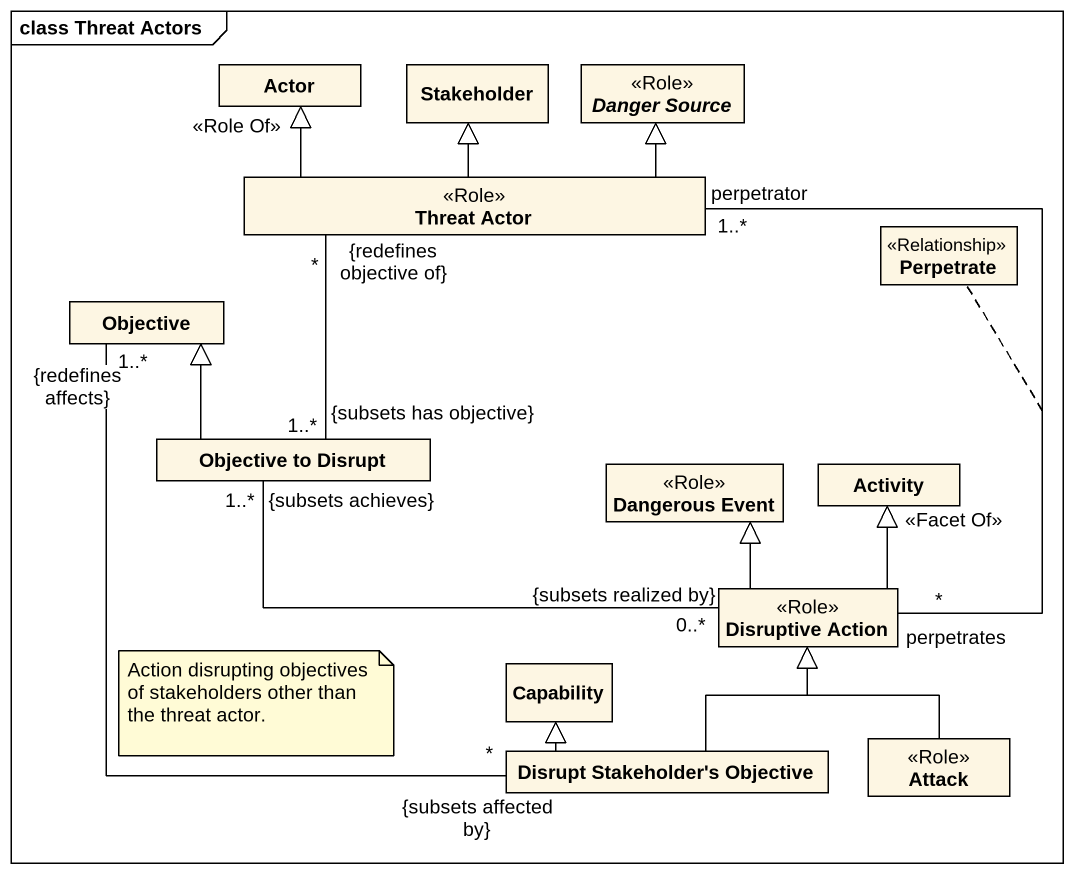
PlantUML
@startuml
mainframe class Threat Actors
hide circle
hide empty members
class "Actor" as Actor_
class Stakeholder
abstract class "Danger Source" as Danger_Source <<Role>>
class "Threat Actor" as Threat_Actor <<Role>>
class Perpetrate <<Relationship>>
class Objective
class "Objective to Disrupt" as Objective_to_Disrupt
class "Dangerous Event" as Dangerous_Event <<Role>>
class Activity
class "Disruptive Action" as Disruptive_Action <<Role>>
class Capability
class "Disrupt Stakeholder's Objective" as Disrupt_Stakeholder_s
class Attack <<Role>>
Threat_Actor -up-|> Actor_ : <<Role Of>>
Threat_Actor -up-|> Stakeholder
Threat_Actor -right-|> Danger_Source
Threat_Actor "*\n{redefines objective of}" -- "1..*\n{subsets has objective}" Objective_to_Disrupt
Threat_Actor "perpetrator\n1..*" -- "perpetrates\n*" Disruptive_Action
(Threat_Actor, Disruptive_Action) .. Perpetrate
Objective_to_Disrupt -up-|> Objective
Objective_to_Disrupt "1..*\n{subsets achieves}" -right- "0..*\n{subsets realized by}" Disruptive_Action
Disruptive_Action -up-|> Dangerous_Event
Disruptive_Action -up-|> Activity : <<Facet Of>>
Disrupt_Stakeholder_s "*\n{subsets affected by}" -up- "1..*\n{redefines affects}" Objective
Disrupt_Stakeholder_s -up-|> Disruptive_Action
Disrupt_Stakeholder_s -up-|> Capability
Attack -up-|> Disruptive_Action
note as N1
  Action disrupting objectives of stakeholders other than the threat actor.
end note
@enduml
